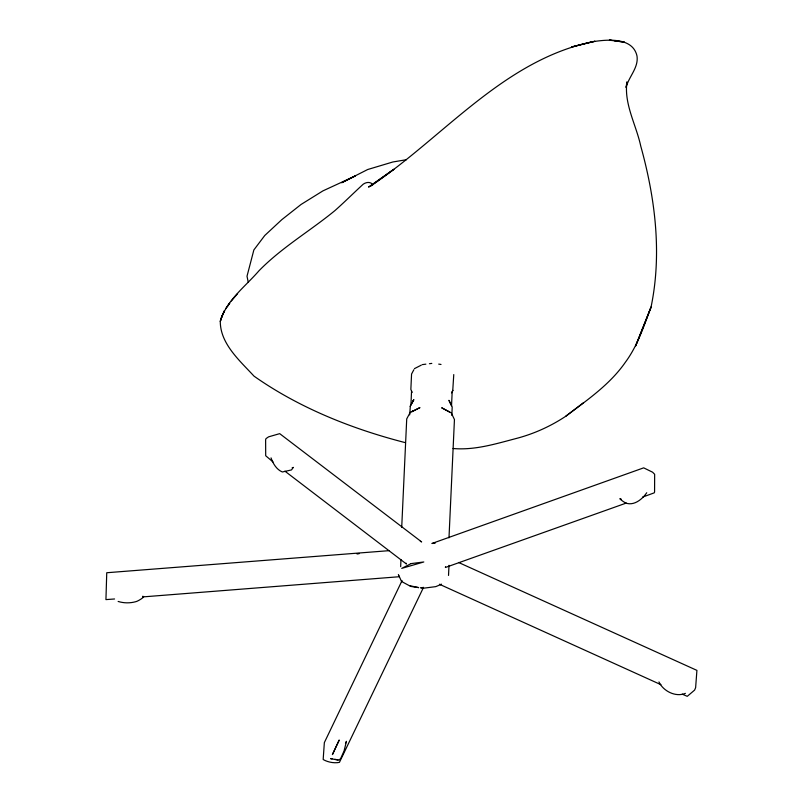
<?xml version="1.0" encoding="UTF-8"?>
<svg xmlns="http://www.w3.org/2000/svg" width="803" height="803" viewBox="0 0 803 803"><rect width="100%" height="100%" fill="white"/><g stroke="black" fill="none" stroke-linecap="round" stroke-linejoin="round"><path stroke-width="1.2" d="M400.667 566.647L400.968 559.621M448.987 537.829L454.448 419.517L451.216 412.822L441.67 407.783L449.67 412.069L449.238 411.798M409.671 414.89L410.363 405.987M451.868 415.432L452.189 406.93L448.927 400.306L451.537 405.706L452.189 391.563M453.765 374.569L452.741 390.76M448.526 575.44L448.997 565.322M401.711 527.42L406.719 418.905L410.172 412.461L419.949 407.593L411.819 411.738L412.481 411.126M445.555 566.707L445.374 567.49L626.36 503.029M398.378 574.496L401.52 581.472L410.734 586.421L418.704 587.615L410.002 585.748M345.481 743.448L346.454 741.31L344.055 751.006L340.783 758.263L339.288 759.979L338.133 760.08L330.575 758.624L332.061 758.865M423.532 587.344L339.428 762.368C334.259 763.432 327.724 762.208 323.167 759.518L324.352 742.594L402.072 580.579M646.736 492.741C642.49 498.914 634.962 505.388 626.942 503.431C625.557 503.622 615.921 496.324 621.472 499.315M413.013 401.028L413.866 399.643L410.905 405.184L411.558 391.041M413.866 369.711L411.568 374.027L410.855 389.405L412.16 392.436M410.142 406.388L413.204 400.667M451.607 392.878L452.952 390.358M372.612 185.152L371.237 183.184C368.597 181.739 365.536 182.582 363.187 184.218C353.721 192.931 344.577 202.025 334.951 210.577C309.948 231.113 281.632 247.535 258.907 270.852C245.286 286.601 226.245 300.513 220.293 321.401C220.203 343.814 239.926 360.808 254.009 376.135C299.178 407.924 352.045 428.973 405.395 442.664M225.653 308.743L229.758 303.183L227.219 306.605M231.344 300.984L237.558 293.677M685.411 693.36C675.735 697.476 663.228 691.162 658.952 681.908M453.043 448.506C474.693 450.423 495.541 443.888 516.229 438.488C533.854 433.881 550.557 426.333 565.734 416.275C587.164 400.024 609.828 384.647 625.407 362.213C637.602 345.732 643.855 326.128 651.022 307.178C662.164 253.708 655.218 198.211 640.744 146.086C636.227 124.907 623.851 104.069 626.942 81.906L626.079 87.467C628.709 76.737 638.726 67.753 637.01 56.069C632.824 36.878 606.998 39.488 592.453 41.756L571.555 46.975L595.033 41.264C504.284 59.01 443.999 137.012 370.354 186.216L368.517 187.059L393.861 169.292L370.354 186.216M565.734 416.275L583.299 402.865M414.438 368.637L421.324 365.124M341.737 182.682L367.694 169.513L392.928 161.965L406.469 159.707M341.867 182.652L355.177 175.998L322.936 190.873L301.065 204.464L281.813 219.661L264.769 235.49L253.868 249.934L247.013 276.212L248.187 281.943M423.231 587.455L420.631 587.806L423.01 588.268L435.738 586.632L441.52 584.273L440.275 584.574M642.621 497.097L654.224 492.851L654.575 492.008L654.646 474.282L652.598 472.204L643.685 467.848L431.894 543.49L435.196 543.129M292.172 467.758L293.346 467.396L291.479 469.926L282.345 471.983C276.523 469.554 273.03 463.582 271.033 457.881M422.298 364.622L425.861 364.16M429.424 363.709L431.803 363.398M142.753 596.238C146.507 596.268 137.102 601.658 135.827 601.678C130.036 603.284 123.893 603.244 118.141 601.447M389.013 550.667L106.749 572.74L105.936 599.61L114.568 598.978M142.924 596.9L399.442 576.715L398.981 576.072M359.262 553.528L356.793 553.709L359.282 553.538M611.886 40.481L609.397 40.15L624.322 42.107L614.375 40.802M438.719 364.11L441.018 364.462M337.983 759.829L334.911 759.327M458.583 562.471L696.914 670.375L695.629 687.629L694.615 690.088L687.268 696.331L682.219 694.143M660.939 684.668L439.432 584.253M420.35 541.322L421.645 541.925L279.695 433.65L268.593 436.842L266.024 438.609L265.622 439.713L265.693 455.743L273.03 461.956M284.894 471.15L406.438 564.017L406.097 563.214M220.875 319.243L220.293 321.401L222.18 315.398L220.875 319.243M651.022 307.178L635.685 345.822L651.022 307.178M224.308 310.932L221.618 317.155L224.308 310.932M338.976 740.537L332.402 754.599L339.227 740.025L338.976 740.537M411.076 563.606L401.721 568.383L423.803 561.97L411.076 563.606"/></g></svg>
